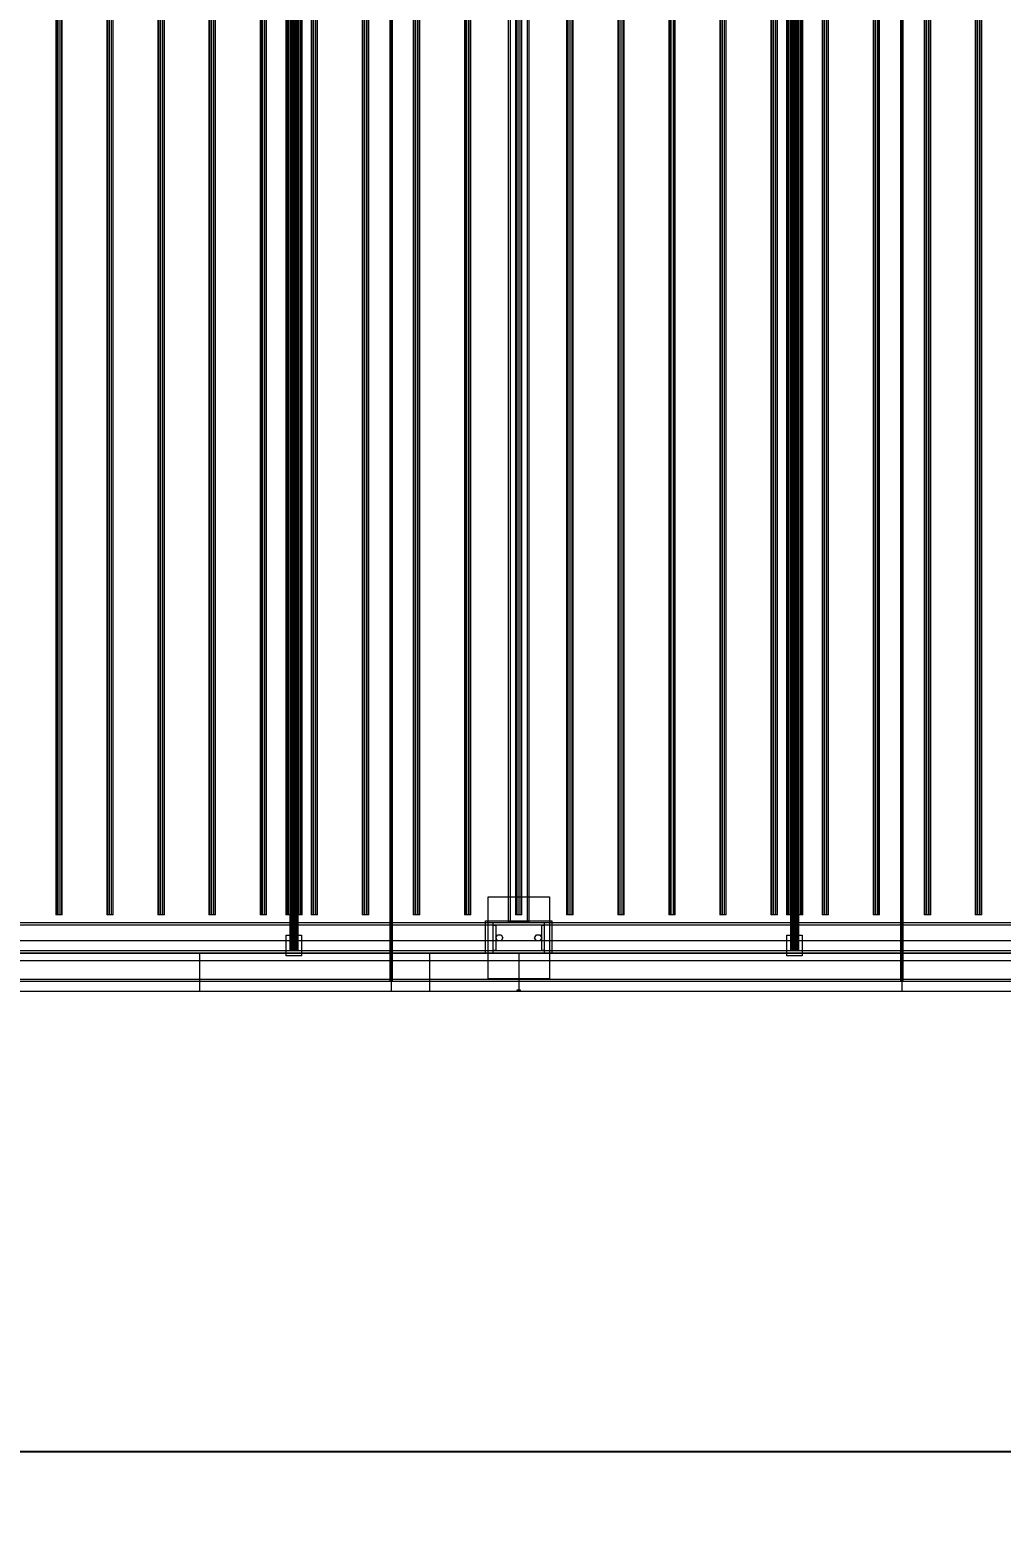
# Model space of a CAD drawing. Header units: millimetres. Extents: x -1970 to 59977, y -50268 to 6837.
# Drawn here: x 55882 to 57783, y -20450 to -17518 of the extents above; entities that cross this region are included whole.
import ezdxf

# ---------------------------------------------------------------- set-up
doc = ezdxf.new("R2010")
doc.units = ezdxf.units.MM
doc.layers.add('COTAS_O', color=1, linetype='Continuous', lineweight=0)
doc.layers.add('superior_secador', color=7, linetype='Continuous', lineweight=0)
doc.dimstyles.new('R19_100', dxfattribs={"dimtxt": 250, "dimasz": 150, "dimexe": 150, "dimexo": 80, "dimgap": 100, "dimtad": 1, "dimtih": 1, "dimtoh": 1, "dimdsep": 46, "dimcen": 0.09, "dimadec": 0, "dimazin": 0, "dimtfac": 1, "dimtdec": 4, "dimtofl": 0, "dimtmove": 0, "dimatfit": 3, "dimfxl": 1, "dimtolj": 1, "dimtzin": 0, "dimarcsym": 0})

# ---------------------------------------------------------------- blocks, each defined once
blk = doc.blocks.new('*D35')
at = {"layer": 'COTAS_O', "color": 0, "lineweight": -2, "transparency": 16777216}
for p, q in [((38839.3, -19480), (38839.3, -20450)), ((58839.3, -19480), (58839.3, -20450)), ((38989.3, -20300), (58689.3, -20300))]:
    blk.add_line(p, q, dxfattribs=at)
at = {"layer": 'COTAS_O', "color": 0, "transparency": 16777216}
for points in [[(38989.3, -20275), (38989.3, -20325), (38839.3, -20300)], [(58689.3, -20275), (58689.3, -20325), (58839.3, -20300)]]:
    blk.add_solid(points, dxfattribs=at)
at = {"layer": 'Defpoints', "color": 0, "transparency": 16777216}
for p in [(38839.3, -19400), (58839.3, -19400), (58839.3, -20300)]:
    blk.add_point(p, dxfattribs=at)

msp = doc.modelspace()

# ---------------------------------------------------------------- linework, layer by layer
at = {"layer": 'superior_secador'}
for p, q in [((56587.253, -19380), (56587.253, -16620)), ((56589.253, -16600), (56589.253, -19400)), ((56591.253, -16620), (56591.253, -19380)), ((57587.253, -19380), (57587.253, -16620)), ((57589.253, -16600), (57589.253, -19400)), ((57591.253, -16620), (57591.253, -19380)), ((56391.253, -16680), (56391.253, -19320)), ((56391.526, -16680), (56391.526, -19320)), ((56392.325, -16680), (56392.325, -19320)), ((56393.596, -16680), (56393.596, -19320)), ((56395.253, -16680), (56395.253, -19320)), ((56397.182, -16680), (56397.182, -19320)), ((56399.253, -16680), (56399.253, -19320)), ((56401.324, -16680), (56401.324, -19320)), ((56403.253, -16680), (56403.253, -19320)), ((56404.91, -16680), (56404.91, -19320)), ((56406.181, -16680), (56406.181, -19320)), ((56406.98, -16680), (56406.98, -19320)), ((56407.253, -19320), (56407.253, -16680)), ((57371.253, -16680), (57371.253, -19320)), ((57371.526, -16680), (57371.526, -19320)), ((57372.325, -16680), (57372.325, -19320)), ((57373.596, -16680), (57373.596, -19320)), ((57375.253, -16680), (57375.253, -19320)), ((57377.182, -16680), (57377.182, -19320)), ((57379.253, -16680), (57379.253, -19320)), ((57381.324, -16680), (57381.324, -19320)), ((57383.253, -16680), (57383.253, -19320)), ((57384.91, -16680), (57384.91, -19320)), ((57386.181, -16680), (57386.181, -19320)), ((57386.98, -16680), (57386.98, -19320)), ((57387.253, -19320), (57387.253, -16680)), ((56819.253, -19265), (56819.253, -16735)), ((56822.253, -16735), (56822.253, -19265)), ((56856.253, -19265), (56856.253, -16735)), ((56859.253, -16735), (56859.253, -19265)), ((55932.903, -16750), (55932.903, -19250)), ((55934.116, -16750), (55934.116, -19250)), ((55937.291, -16750), (55937.291, -19250)), ((55941.215, -16750), (55941.215, -19250)), ((55944.39, -16750), (55944.39, -19250)), ((55945.603, -19250), (55945.603, -16750)), ((56032.903, -16750), (56032.903, -19250)), ((56034.116, -16750), (56034.116, -19250)), ((56037.291, -16750), (56037.291, -19250)), ((56041.215, -16750), (56041.215, -19250)), ((56044.39, -16750), (56044.39, -19250)), ((56045.603, -19250), (56045.603, -16750)), ((56132.903, -16750), (56132.903, -19250)), ((56134.116, -16750), (56134.116, -19250)), ((56137.291, -16750), (56137.291, -19250)), ((56141.215, -16750), (56141.215, -19250)), ((56144.39, -16750), (56144.39, -19250)), ((56145.603, -19250), (56145.603, -16750)), ((56232.903, -16750), (56232.903, -19250)), ((56234.116, -16750), (56234.116, -19250)), ((56237.291, -16750), (56237.291, -19250)), ((56241.215, -16750), (56241.215, -19250)), ((56244.39, -16750), (56244.39, -19250)), ((56245.603, -19250), (56245.603, -16750)), ((56332.903, -16750), (56332.903, -19250)), ((56334.116, -16750), (56334.116, -19250)), ((56337.291, -16750), (56337.291, -19250)), ((56341.215, -16750), (56341.215, -19250)), ((56344.39, -16750), (56344.39, -19250)), ((56345.603, -19250), (56345.603, -16750)), ((56383.253, -16750), (56383.253, -19250)), ((56383.798, -16750), (56383.798, -19250)), ((56385.397, -16750), (56385.397, -19250)), ((56387.939, -16750), (56387.939, -19250)), ((56391.253, -16750), (56391.253, -19250)), ((56395.112, -16750), (56395.112, -19250)), ((56399.253, -16750), (56399.253, -19250)), ((56403.394, -16750), (56403.394, -19250)), ((56407.253, -16750), (56407.253, -19250)), ((56410.567, -16750), (56410.567, -19250)), ((56413.109, -16750), (56413.109, -19250)), ((56414.708, -16750), (56414.708, -19250)), ((56415.253, -19250), (56415.253, -16750)), ((56432.903, -16750), (56432.903, -19250)), ((56434.116, -16750), (56434.116, -19250)), ((56437.291, -16750), (56437.291, -19250)), ((56441.215, -16750), (56441.215, -19250)), ((56444.39, -16750), (56444.39, -19250)), ((56445.603, -19250), (56445.603, -16750)), ((56532.903, -16750), (56532.903, -19250)), ((56534.116, -16750), (56534.116, -19250)), ((56537.291, -16750), (56537.291, -19250)), ((56541.215, -16750), (56541.215, -19250)), ((56544.39, -16750), (56544.39, -19250)), ((56545.603, -19250), (56545.603, -16750)), ((56632.903, -16750), (56632.903, -19250)), ((56634.116, -16750), (56634.116, -19250)), ((56637.291, -16750), (56637.291, -19250)), ((56641.215, -16750), (56641.215, -19250)), ((56644.39, -16750), (56644.39, -19250)), ((56645.603, -19250), (56645.603, -16750)), ((56732.903, -16750), (56732.903, -19250)), ((56734.116, -16750), (56734.116, -19250)), ((56737.291, -16750), (56737.291, -19250)), ((56741.215, -16750), (56741.215, -19250)), ((56744.39, -16750), (56744.39, -19250)), ((56745.603, -19250), (56745.603, -16750)), ((56832.903, -16750), (56832.903, -19250)), ((56834.116, -16750), (56834.116, -19250)), ((56837.291, -16750), (56837.291, -19250)), ((56841.215, -16750), (56841.215, -19250)), ((56844.39, -16750), (56844.39, -19250)), ((56845.603, -19250), (56845.603, -16750)), ((56932.903, -16750), (56932.903, -19250)), ((56934.116, -16750), (56934.116, -19250)), ((56937.291, -16750), (56937.291, -19250)), ((56941.215, -16750), (56941.215, -19250)), ((56944.39, -16750), (56944.39, -19250)), ((56945.603, -19250), (56945.603, -16750)), ((57032.903, -16750), (57032.903, -19250)), ((57034.116, -16750), (57034.116, -19250)), ((57037.291, -16750), (57037.291, -19250)), ((57041.215, -16750), (57041.215, -19250)), ((57044.39, -16750), (57044.39, -19250)), ((57045.603, -19250), (57045.603, -16750)), ((57132.903, -16750), (57132.903, -19250)), ((57134.116, -16750), (57134.116, -19250)), ((57137.291, -16750), (57137.291, -19250)), ((57141.215, -16750), (57141.215, -19250)), ((57144.39, -16750), (57144.39, -19250)), ((57145.603, -19250), (57145.603, -16750)), ((57232.903, -16750), (57232.903, -19250)), ((57234.116, -16750), (57234.116, -19250)), ((57237.291, -16750), (57237.291, -19250)), ((57241.215, -16750), (57241.215, -19250)), ((57244.39, -16750), (57244.39, -19250)), ((57245.603, -19250), (57245.603, -16750)), ((57332.903, -16750), (57332.903, -19250)), ((57334.116, -16750), (57334.116, -19250)), ((57337.291, -16750), (57337.291, -19250)), ((57341.215, -16750), (57341.215, -19250)), ((57344.39, -16750), (57344.39, -19250)), ((57345.603, -19250), (57345.603, -16750)), ((57363.253, -16750), (57363.253, -19250)), ((57363.798, -16750), (57363.798, -19250)), ((57365.397, -16750), (57365.397, -19250)), ((57367.939, -16750), (57367.939, -19250)), ((57371.253, -16750), (57371.253, -19250)), ((57375.112, -16750), (57375.112, -19250)), ((57379.253, -16750), (57379.253, -19250)), ((57383.394, -16750), (57383.394, -19250)), ((57387.253, -16750), (57387.253, -19250)), ((57390.567, -16750), (57390.567, -19250)), ((57393.109, -16750), (57393.109, -19250)), ((57394.708, -16750), (57394.708, -19250)), ((57395.253, -19250), (57395.253, -16750)), ((57432.903, -16750), (57432.903, -19250)), ((57434.116, -16750), (57434.116, -19250)), ((57437.291, -16750), (57437.291, -19250)), ((57441.215, -16750), (57441.215, -19250)), ((57444.39, -16750), (57444.39, -19250)), ((57445.603, -19250), (57445.603, -16750)), ((57532.903, -16750), (57532.903, -19250)), ((57534.116, -16750), (57534.116, -19250)), ((57537.291, -16750), (57537.291, -19250)), ((57541.215, -16750), (57541.215, -19250)), ((57544.39, -16750), (57544.39, -19250)), ((57545.603, -19250), (57545.603, -16750)), ((57632.903, -16750), (57632.903, -19250)), ((57634.116, -16750), (57634.116, -19250)), ((57637.291, -16750), (57637.291, -19250)), ((57641.215, -16750), (57641.215, -19250)), ((57644.39, -16750), (57644.39, -19250)), ((57645.603, -19250), (57645.603, -16750)), ((57732.903, -16750), (57732.903, -19250)), ((57734.116, -16750), (57734.116, -19250)), ((57737.291, -16750), (57737.291, -19250)), ((57741.215, -16750), (57741.215, -19250)), ((57744.39, -16750), (57744.39, -19250)), ((57745.603, -19250), (57745.603, -16750)), ((56779.253, -19375), (56779.253, -19215)), ((56779.253, -19215), (56899.253, -19215)), ((56899.253, -19215), (56899.253, -19375)), ((55934.116, -19250), (55932.903, -19250)), ((55937.291, -19250), (55934.116, -19250)), ((55941.215, -19250), (55937.291, -19250)), ((55944.39, -19250), (55941.215, -19250)), ((55945.603, -19250), (55944.39, -19250)), ((56034.116, -19250), (56032.903, -19250)), ((56037.291, -19250), (56034.116, -19250)), ((56041.215, -19250), (56037.291, -19250)), ((56044.39, -19250), (56041.215, -19250)), ((56045.603, -19250), (56044.39, -19250)), ((56134.116, -19250), (56132.903, -19250)), ((56137.291, -19250), (56134.116, -19250)), ((56141.215, -19250), (56137.291, -19250)), ((56144.39, -19250), (56141.215, -19250)), ((56145.603, -19250), (56144.39, -19250)), ((56234.116, -19250), (56232.903, -19250)), ((56237.291, -19250), (56234.116, -19250)), ((56241.215, -19250), (56237.291, -19250)), ((56244.39, -19250), (56241.215, -19250)), ((56245.603, -19250), (56244.39, -19250)), ((56334.116, -19250), (56332.903, -19250)), ((56337.291, -19250), (56334.116, -19250)), ((56341.215, -19250), (56337.291, -19250)), ((56344.39, -19250), (56341.215, -19250)), ((56345.603, -19250), (56344.39, -19250)), ((56383.798, -19250), (56383.253, -19250)), ((56385.397, -19250), (56383.798, -19250)), ((56387.939, -19250), (56385.397, -19250)), ((56391.253, -19250), (56387.939, -19250)), ((56395.112, -19250), (56391.253, -19250)), ((56399.253, -19250), (56395.112, -19250)), ((56403.394, -19250), (56399.253, -19250)), ((56407.253, -19250), (56403.394, -19250)), ((56410.567, -19250), (56407.253, -19250)), ((56413.109, -19250), (56410.567, -19250)), ((56414.708, -19250), (56413.109, -19250)), ((56415.253, -19250), (56414.708, -19250)), ((56434.116, -19250), (56432.903, -19250)), ((56437.291, -19250), (56434.116, -19250)), ((56441.215, -19250), (56437.291, -19250)), ((56444.39, -19250), (56441.215, -19250)), ((56445.603, -19250), (56444.39, -19250)), ((56534.116, -19250), (56532.903, -19250)), ((56537.291, -19250), (56534.116, -19250)), ((56541.215, -19250), (56537.291, -19250)), ((56544.39, -19250), (56541.215, -19250)), ((56545.603, -19250), (56544.39, -19250)), ((56634.116, -19250), (56632.903, -19250)), ((56637.291, -19250), (56634.116, -19250)), ((56641.215, -19250), (56637.291, -19250)), ((56644.39, -19250), (56641.215, -19250)), ((56645.603, -19250), (56644.39, -19250)), ((56734.116, -19250), (56732.903, -19250)), ((56737.291, -19250), (56734.116, -19250)), ((56741.215, -19250), (56737.291, -19250)), ((56744.39, -19250), (56741.215, -19250)), ((56745.603, -19250), (56744.39, -19250)), ((56834.116, -19250), (56832.903, -19250)), ((56837.291, -19250), (56834.116, -19250)), ((56841.215, -19250), (56837.291, -19250)), ((56844.39, -19250), (56841.215, -19250)), ((56845.603, -19250), (56844.39, -19250)), ((56934.116, -19250), (56932.903, -19250)), ((56937.291, -19250), (56934.116, -19250)), ((56941.215, -19250), (56937.291, -19250)), ((56944.39, -19250), (56941.215, -19250)), ((56945.603, -19250), (56944.39, -19250)), ((57034.116, -19250), (57032.903, -19250)), ((57037.291, -19250), (57034.116, -19250)), ((57041.215, -19250), (57037.291, -19250)), ((57044.39, -19250), (57041.215, -19250)), ((57045.603, -19250), (57044.39, -19250)), ((57134.116, -19250), (57132.903, -19250)), ((57137.291, -19250), (57134.116, -19250)), ((57141.215, -19250), (57137.291, -19250)), ((57144.39, -19250), (57141.215, -19250)), ((57145.603, -19250), (57144.39, -19250)), ((57234.116, -19250), (57232.903, -19250)), ((57237.291, -19250), (57234.116, -19250)), ((57241.215, -19250), (57237.291, -19250)), ((57244.39, -19250), (57241.215, -19250)), ((57245.603, -19250), (57244.39, -19250)), ((57334.116, -19250), (57332.903, -19250)), ((57337.291, -19250), (57334.116, -19250)), ((57341.215, -19250), (57337.291, -19250)), ((57344.39, -19250), (57341.215, -19250)), ((57345.603, -19250), (57344.39, -19250)), ((57363.798, -19250), (57363.253, -19250)), ((57365.397, -19250), (57363.798, -19250)), ((57367.939, -19250), (57365.397, -19250)), ((57371.253, -19250), (57367.939, -19250)), ((57375.112, -19250), (57371.253, -19250)), ((57379.253, -19250), (57375.112, -19250)), ((57383.394, -19250), (57379.253, -19250)), ((57387.253, -19250), (57383.394, -19250)), ((57390.567, -19250), (57387.253, -19250)), ((57393.109, -19250), (57390.567, -19250)), ((57394.708, -19250), (57393.109, -19250)), ((57395.253, -19250), (57394.708, -19250)), ((57434.116, -19250), (57432.903, -19250)), ((57437.291, -19250), (57434.116, -19250)), ((57441.215, -19250), (57437.291, -19250)), ((57444.39, -19250), (57441.215, -19250)), ((57445.603, -19250), (57444.39, -19250)), ((57534.116, -19250), (57532.903, -19250)), ((57537.291, -19250), (57534.116, -19250)), ((57541.215, -19250), (57537.291, -19250)), ((57544.39, -19250), (57541.215, -19250)), ((57545.603, -19250), (57544.39, -19250)), ((57634.116, -19250), (57632.903, -19250)), ((57637.291, -19250), (57634.116, -19250)), ((57641.215, -19250), (57637.291, -19250)), ((57644.39, -19250), (57641.215, -19250)), ((57645.603, -19250), (57644.39, -19250)), ((57734.116, -19250), (57732.903, -19250)), ((57737.291, -19250), (57734.116, -19250)), ((57741.215, -19250), (57737.291, -19250)), ((57744.39, -19250), (57741.215, -19250)), ((57745.603, -19250), (57744.39, -19250)), ((38839.253, -19265), (58839.253, -19265)), ((58839.253, -19270), (38839.253, -19270)), ((56774.253, -19325), (56774.253, -19262)), ((56774.253, -19262), (56904.253, -19262)), ((56789.253, -19270), (56789.253, -19265)), ((56789.253, -19265), (56889.253, -19265)), ((56889.253, -19270), (56789.253, -19270)), ((56789.253, -19320), (56789.253, -19270)), ((56789.253, -19270), (56794.253, -19270)), ((56794.253, -19270), (56794.253, -19320)), ((56794.253, -19295), (56797.753, -19288.938)), ((56797.753, -19288.938), (56804.753, -19288.938)), ((56804.753, -19288.938), (56808.253, -19295)), ((56859.253, -19265), (56819.253, -19265)), ((56822.253, -19265), (56819.253, -19265)), ((56859.253, -19265), (56856.253, -19265)), ((56870.253, -19295), (56873.753, -19288.938)), ((56873.753, -19288.938), (56880.753, -19288.938)), ((56880.753, -19288.938), (56884.253, -19295)), ((56884.253, -19320), (56884.253, -19270)), ((56884.253, -19270), (56889.253, -19270)), ((56889.253, -19265), (56889.253, -19270)), ((56889.253, -19270), (56889.253, -19320)), ((56904.253, -19262), (56904.253, -19325)), ((39189.253, -19300), (58489.253, -19300)), ((56384.253, -19330), (56384.253, -19290)), ((56384.253, -19290), (56414.253, -19290)), ((56414.253, -19290), (56414.253, -19330)), ((56797.753, -19301.062), (56794.253, -19295)), ((56804.753, -19301.062), (56797.753, -19301.062)), ((56808.253, -19295), (56804.753, -19301.062)), ((56873.753, -19301.062), (56870.253, -19295)), ((56880.753, -19301.062), (56873.753, -19301.062)), ((56884.253, -19295), (56880.753, -19301.062)), ((57364.253, -19330), (57364.253, -19290)), ((57364.253, -19290), (57394.253, -19290)), ((57394.253, -19290), (57394.253, -19330)), ((38839.253, -19320), (58839.253, -19320)), ((58839.253, -19325), (38839.253, -19325)), ((58489.253, -19340), (39189.253, -19340)), ((55839.253, -19325), (56214.253, -19325)), ((56214.253, -19325), (56214.253, -19400)), ((56214.253, -19325), (56664.253, -19325)), ((56414.253, -19330), (56384.253, -19330)), ((56391.526, -19320), (56391.253, -19320)), ((56392.325, -19320), (56391.526, -19320)), ((56393.596, -19320), (56392.325, -19320)), ((56395.253, -19320), (56393.596, -19320)), ((56397.182, -19320), (56395.253, -19320)), ((56399.253, -19320), (56397.182, -19320)), ((56401.324, -19320), (56399.253, -19320)), ((56403.253, -19320), (56401.324, -19320)), ((56404.91, -19320), (56403.253, -19320)), ((56406.181, -19320), (56404.91, -19320)), ((56406.98, -19320), (56406.181, -19320)), ((56407.253, -19320), (56406.98, -19320)), ((56664.253, -19325), (56664.253, -19400)), ((56664.253, -19325), (56839.253, -19325)), ((56774.253, -19325), (56774.253, -19320)), ((56774.253, -19320), (56904.253, -19320)), ((56904.253, -19325), (56774.253, -19325)), ((56789.253, -19325), (56789.253, -19320)), ((56789.253, -19320), (56889.253, -19320)), ((56794.253, -19320), (56789.253, -19320)), ((56889.253, -19325), (56789.253, -19325)), ((56839.253, -19325), (56839.253, -19400)), ((56839.253, -19325), (57839.253, -19325)), ((56889.253, -19320), (56884.253, -19320)), ((56889.253, -19320), (56889.253, -19325)), ((56904.253, -19320), (56904.253, -19325)), ((57394.253, -19330), (57364.253, -19330)), ((57371.526, -19320), (57371.253, -19320)), ((57372.325, -19320), (57371.526, -19320)), ((57373.596, -19320), (57372.325, -19320)), ((57375.253, -19320), (57373.596, -19320)), ((57377.182, -19320), (57375.253, -19320)), ((57379.253, -19320), (57377.182, -19320)), ((57381.324, -19320), (57379.253, -19320)), ((57383.253, -19320), (57381.324, -19320)), ((57384.91, -19320), (57383.253, -19320)), ((57386.181, -19320), (57384.91, -19320)), ((57386.98, -19320), (57386.181, -19320)), ((57387.253, -19320), (57386.98, -19320)), ((38839.253, -19376), (58839.253, -19376)), ((56899.253, -19375), (56779.253, -19375)), ((38839.253, -19380), (58839.253, -19380)), ((58839.253, -19400), (38839.253, -19400)), ((56589.253, -19400), (55589.253, -19400)), ((56214.253, -19400), (55839.253, -19400)), ((56664.253, -19400), (56214.253, -19400)), ((56591.253, -19380), (56587.253, -19380)), ((57589.253, -19400), (56589.253, -19400)), ((56839.253, -19400), (56664.253, -19400)), ((56836.253, -19400), (56836.253, -19397)), ((56836.253, -19397), (56842.253, -19397)), ((56842.253, -19400), (56836.253, -19400)), ((57839.253, -19400), (56839.253, -19400)), ((56842.253, -19397), (56842.253, -19400)), ((57591.253, -19380), (57587.253, -19380)), ((58589.253, -19400), (57589.253, -19400))]:
    msp.add_line(p, q, dxfattribs=at)

# ---------------------------------------------------------------- dimensions: what is measured, and where the dimension line sits
at = {"layer": 'COTAS_O'}
dim = msp.add_aligned_dim(p1=(38839.253, -19400), p2=(58839.253, -19400), distance=-900, text='<> O', dimstyle='R19_100', dxfattribs=at)
dim.commit()
dim.dimension.update_dxf_attribs({"geometry": '*D35', "text_midpoint": (48839.253, -20300)})

doc.saveas('drawing.dxf')
